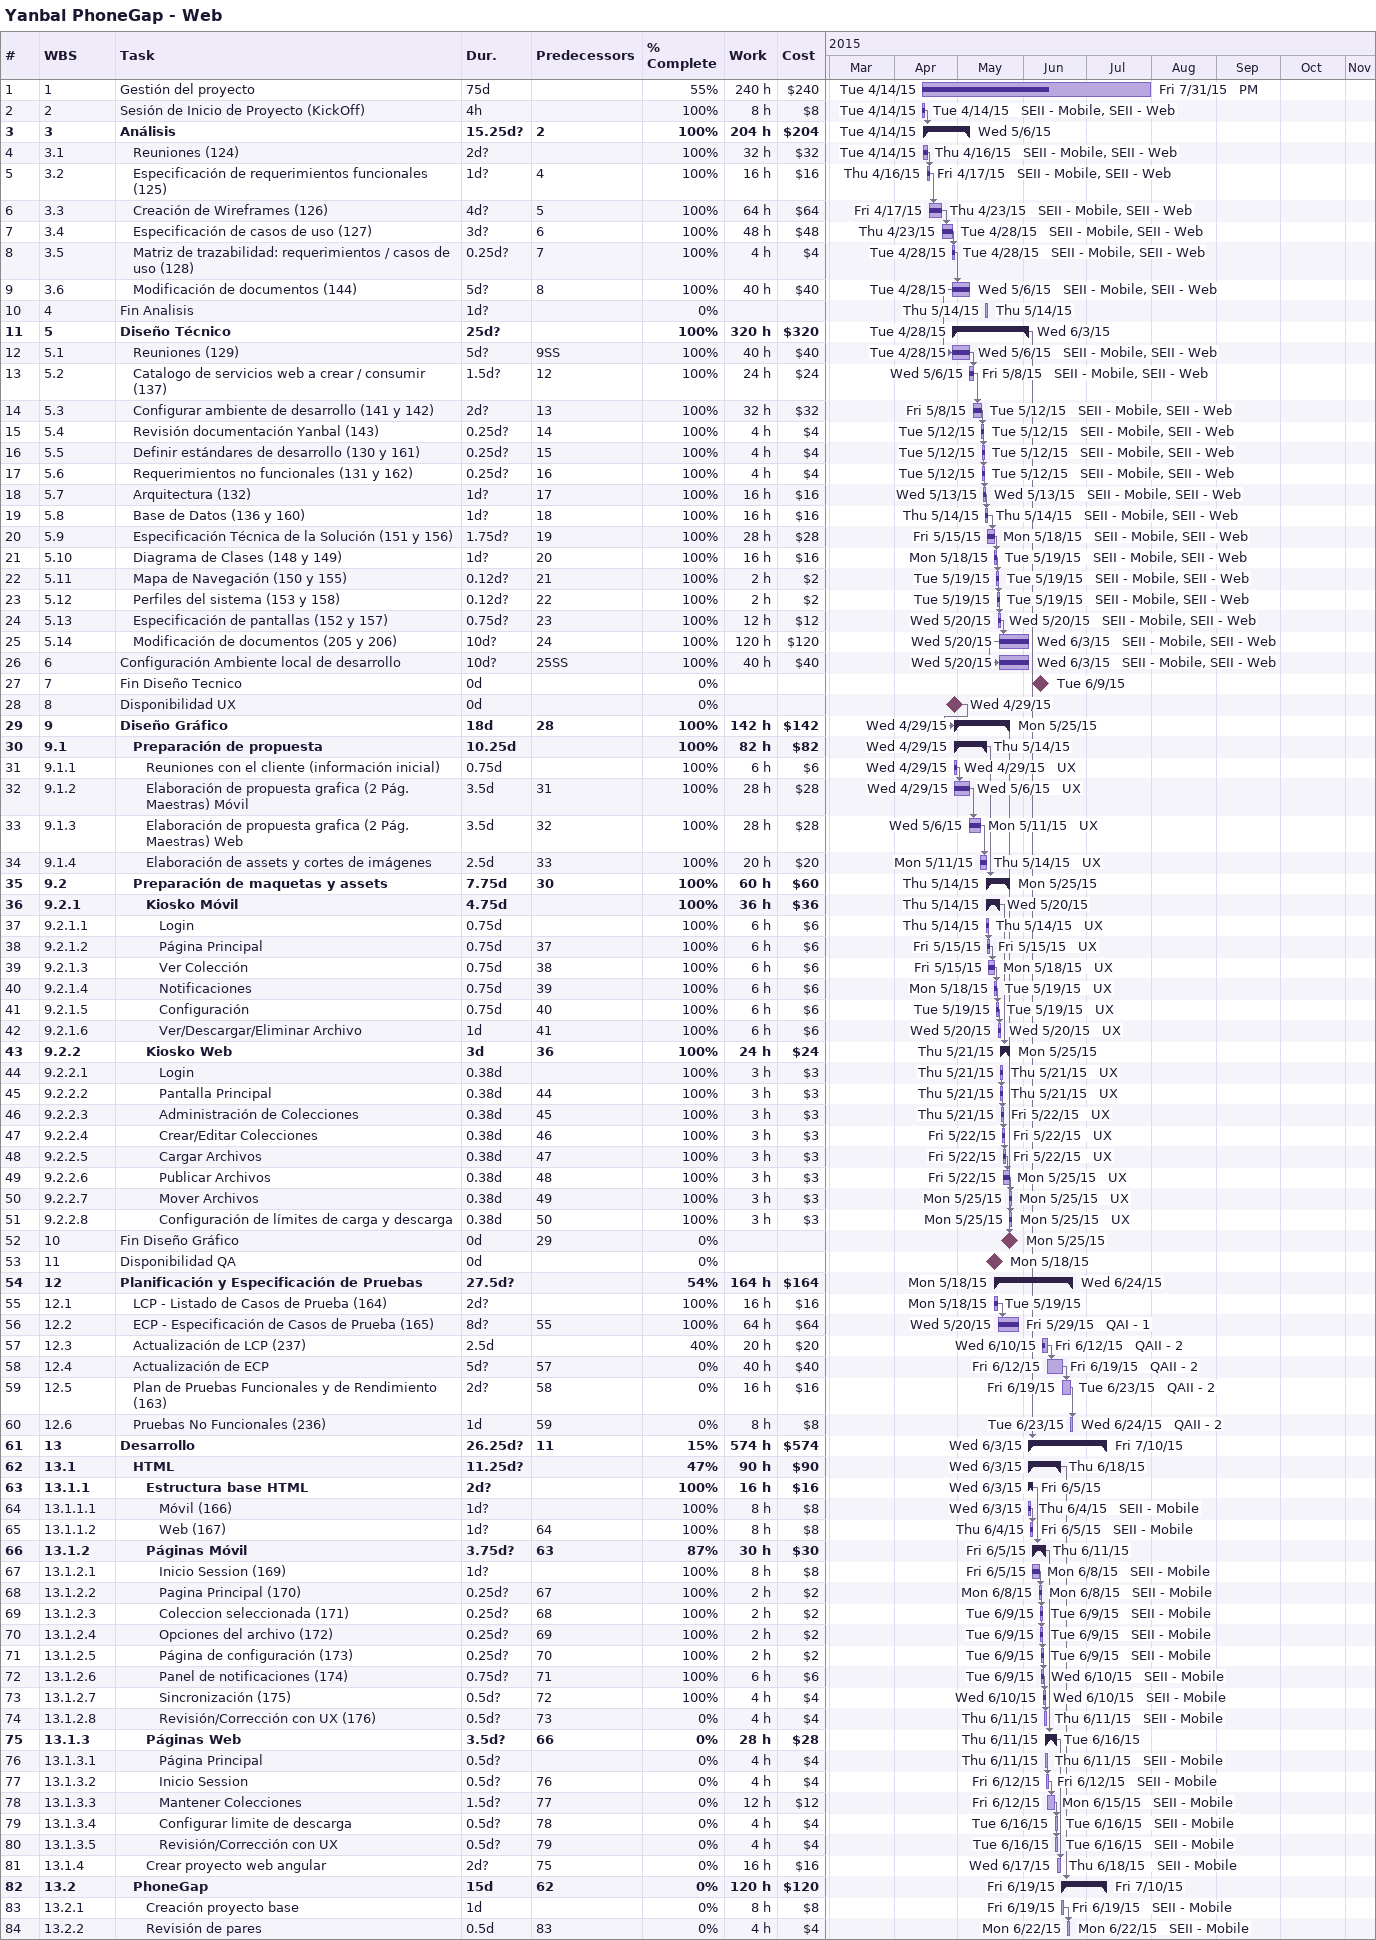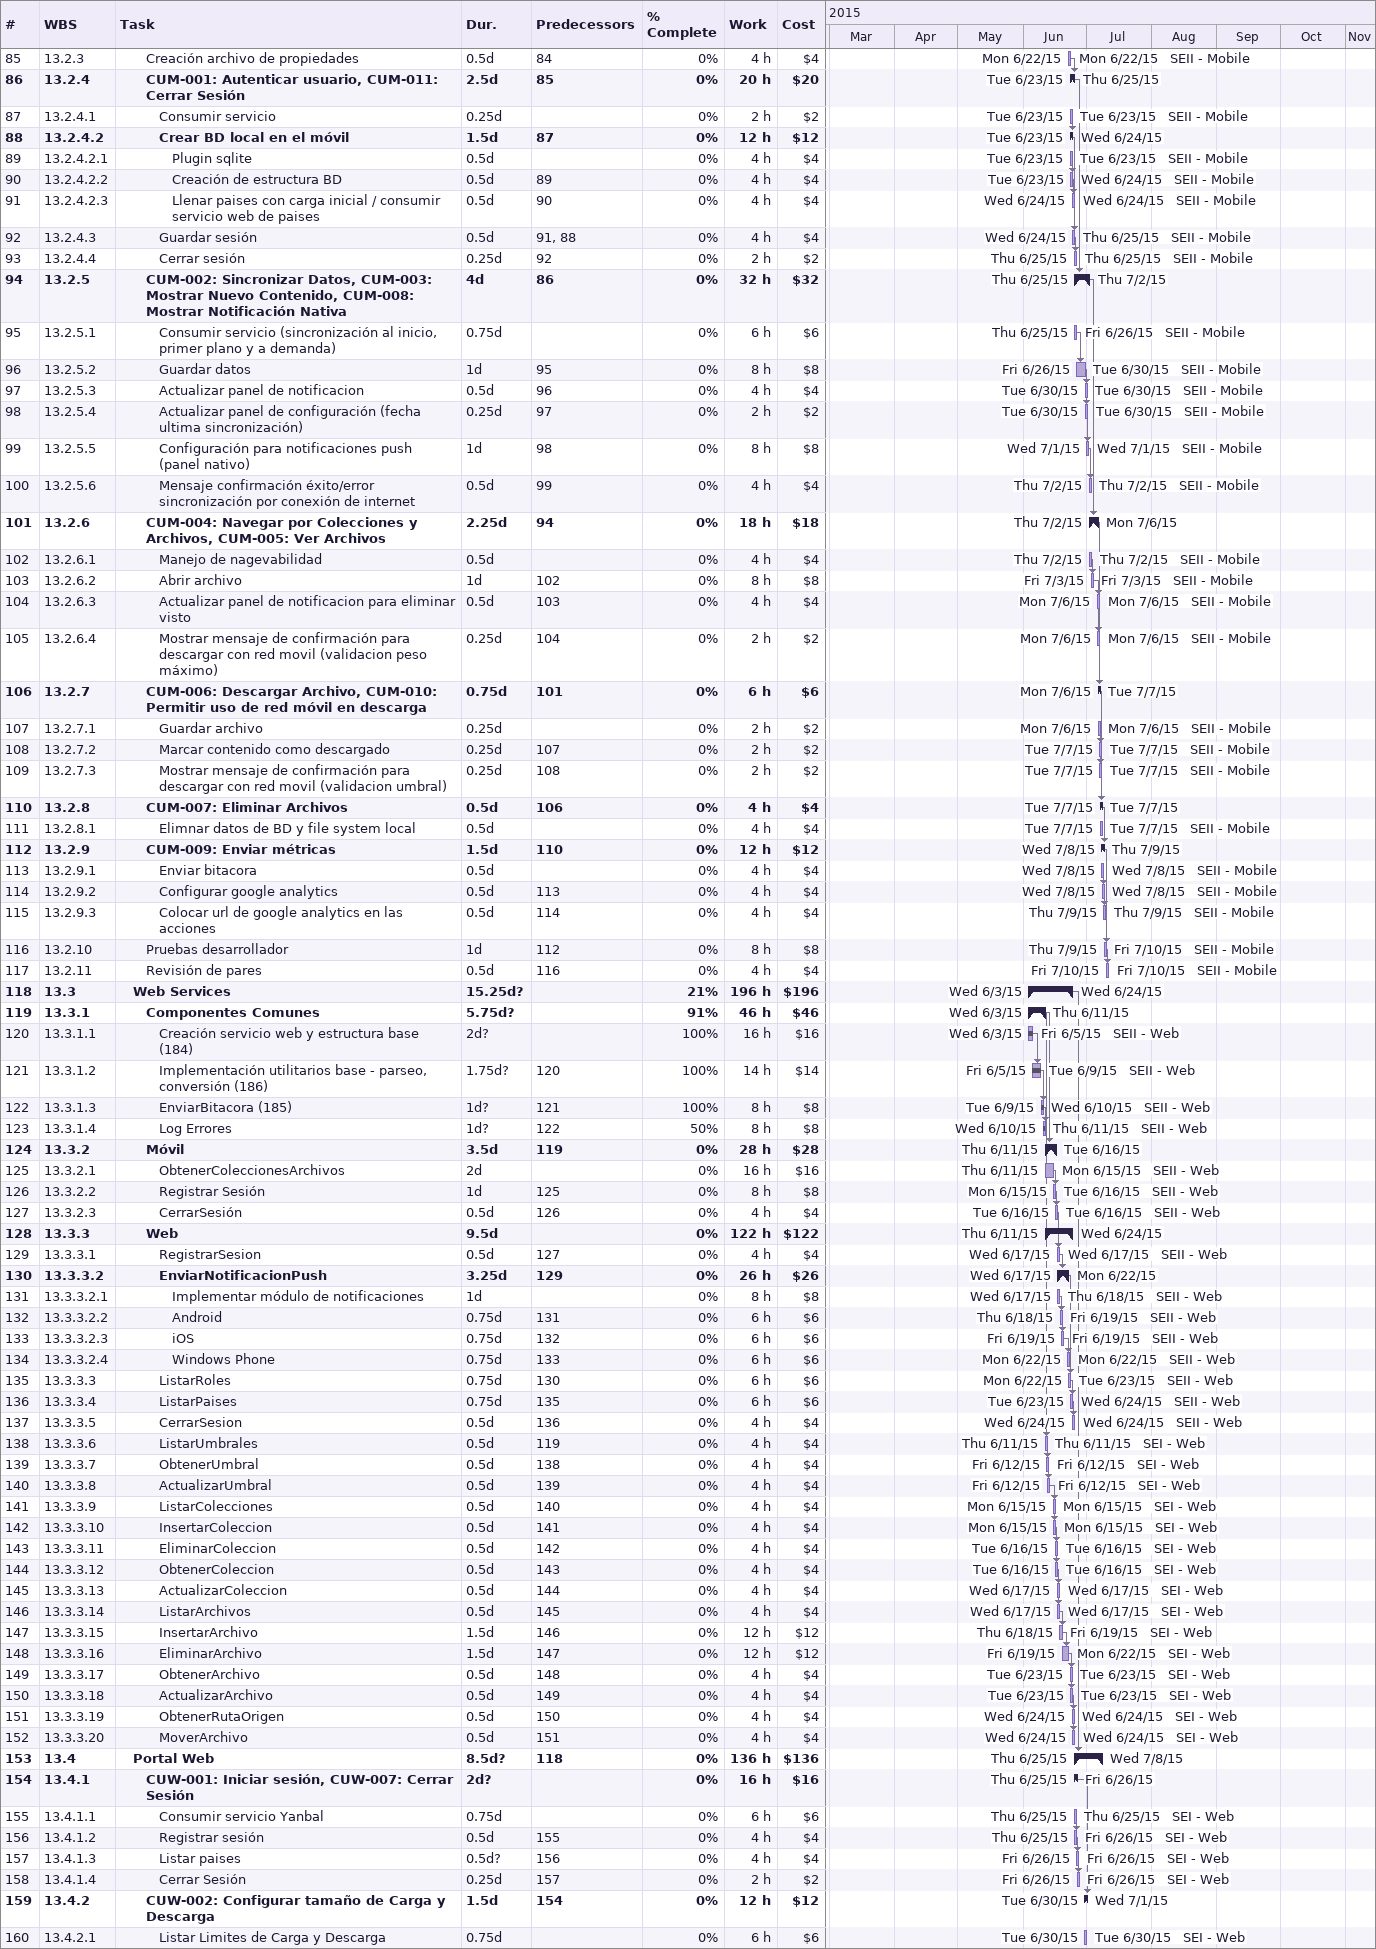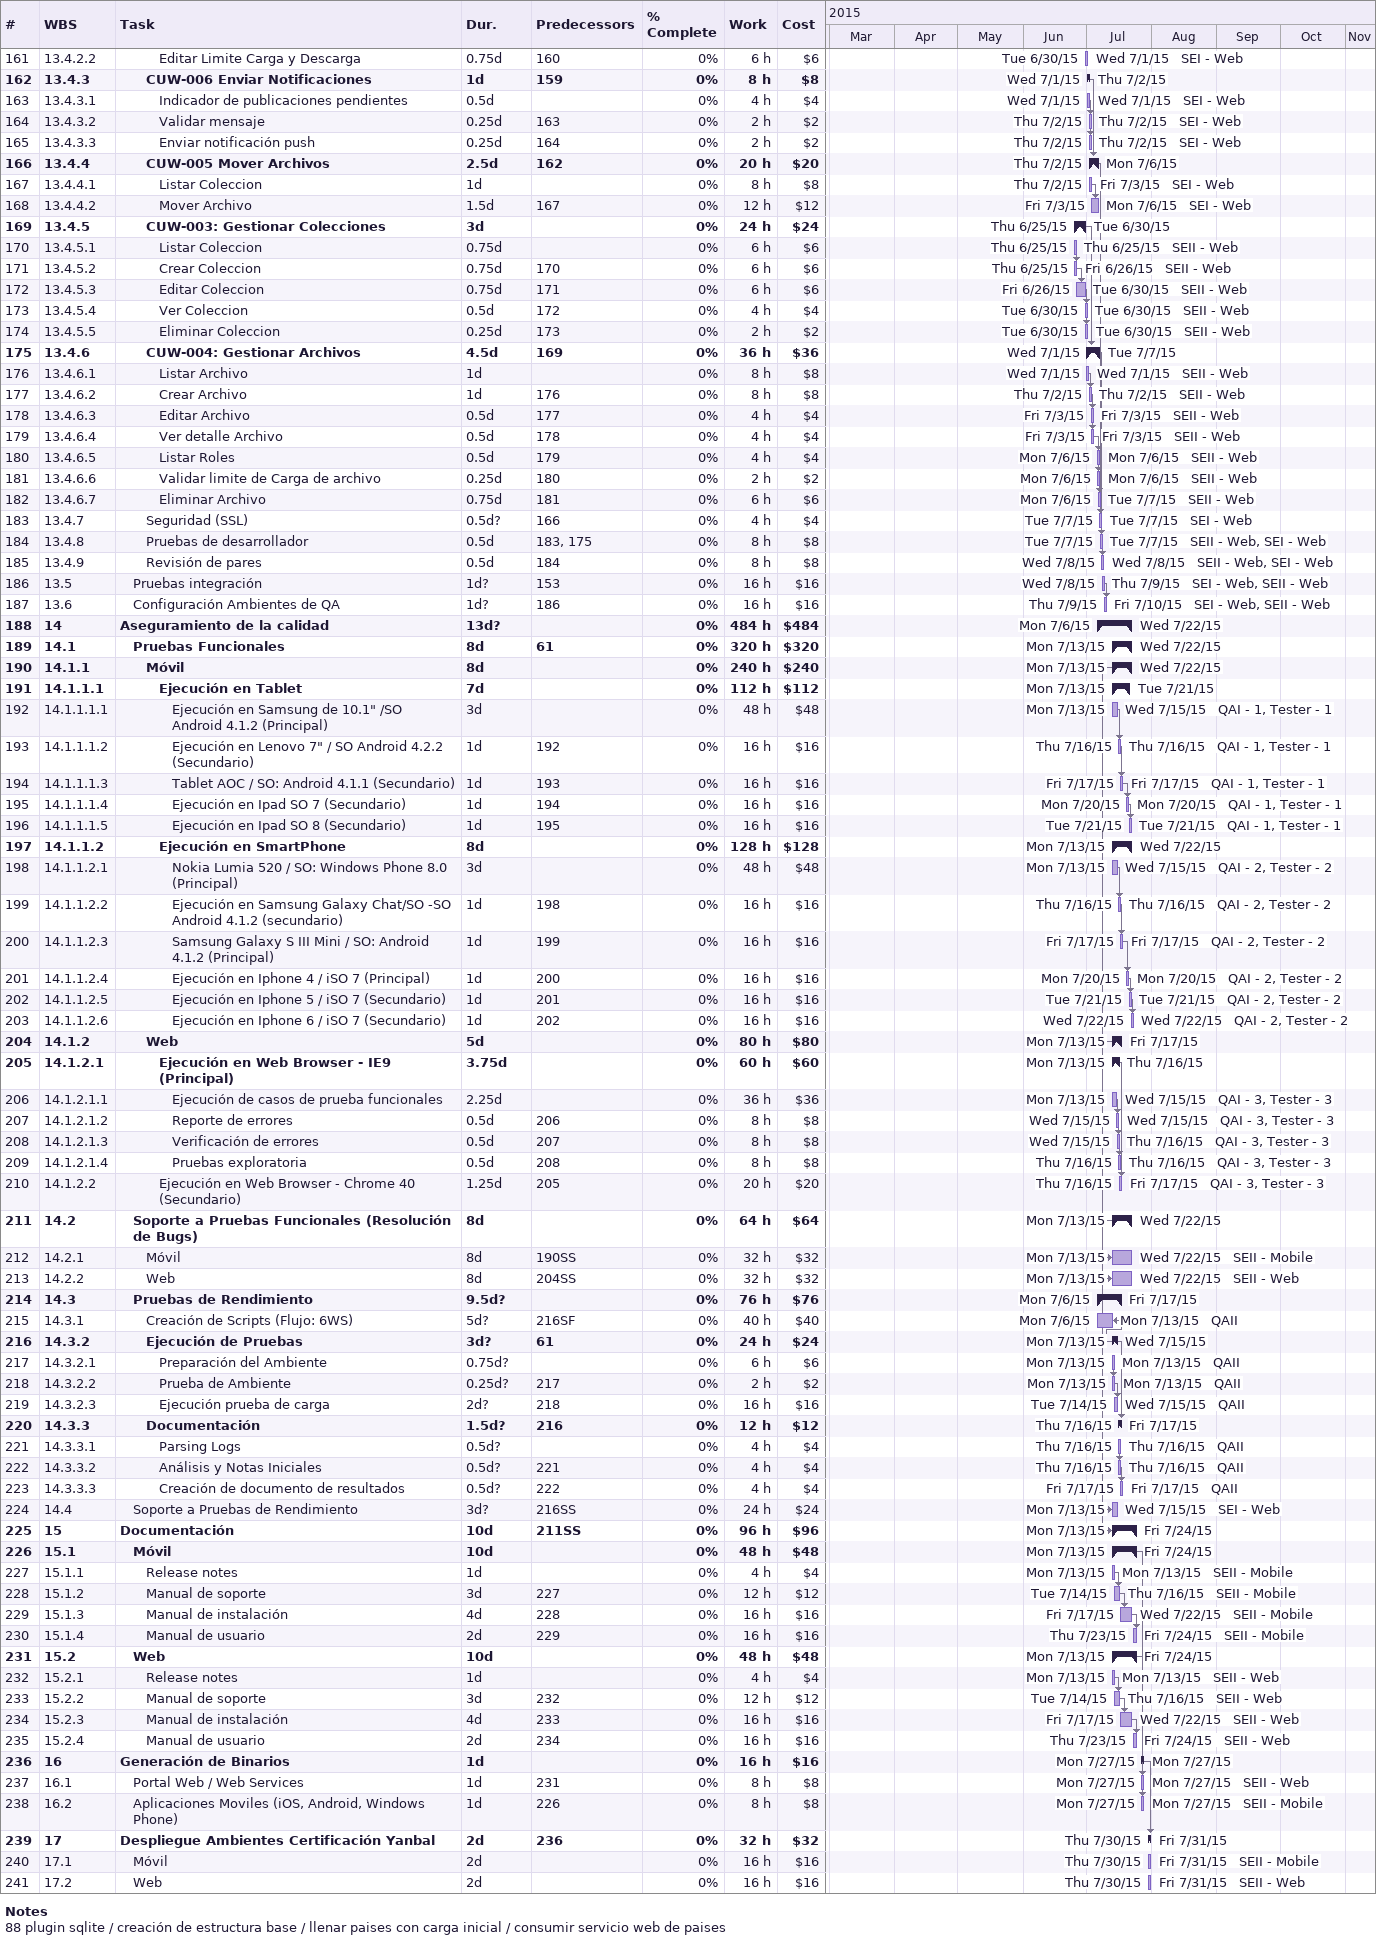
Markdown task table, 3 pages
Yanbal PhoneGap - Web

| ID | WBS | Task | Duration | Start | Finish | Predecessors | Resources | % complete | Work (h) | Cost ($) |
|---|---|---|---|---|---|---|---|---|---|---|
| 1 | 1 | Gestión del proyecto | 75d | 2015-04-14 | 2015-07-31 |  | PM | 55 | 240 | 240 |
| 2 | 2 | Sesión de Inicio de Proyecto (KickOff) | 4h | 2015-04-14 | 2015-04-14 |  | SEII - Mobile, SEII - Web | 100 | 8 | 8 |
| 3 | 3 | **Análisis** | 15.25d? | 2015-04-14 | 2015-05-06 | 2 |  | 100 | 204 | 204 |
| 4 | 3.1 | Reuniones (124) | 2d? | 2015-04-14 | 2015-04-16 |  | SEII - Mobile, SEII - Web | 100 | 32 | 32 |
| 5 | 3.2 | Especificación de requerimientos funcionales (125) | 1d? | 2015-04-16 | 2015-04-17 | 4 | SEII - Mobile, SEII - Web | 100 | 16 | 16 |
| 6 | 3.3 | Creación de Wireframes (126) | 4d? | 2015-04-17 | 2015-04-23 | 5 | SEII - Mobile, SEII - Web | 100 | 64 | 64 |
| 7 | 3.4 | Especificación de casos de uso (127) | 3d? | 2015-04-23 | 2015-04-28 | 6 | SEII - Mobile, SEII - Web | 100 | 48 | 48 |
| 8 | 3.5 | Matriz de trazabilidad: requerimientos / casos de uso (128) | 0.25d? | 2015-04-28 | 2015-04-28 | 7 | SEII - Mobile, SEII - Web | 100 | 4 | 4 |
| 9 | 3.6 | Modificación de documentos (144) | 5d? | 2015-04-28 | 2015-05-06 | 8 | SEII - Mobile, SEII - Web | 100 | 40 | 40 |
| 10 | 4 | Fin Analisis | 1d? | 2015-05-14 | 2015-05-14 |  |  | 0 |  |  |
| 11 | 5 | **Diseño Técnico** | 25d? | 2015-04-28 | 2015-06-03 |  |  | 100 | 320 | 320 |
| 12 | 5.1 | Reuniones (129) | 5d? | 2015-04-28 | 2015-05-06 | 9SS | SEII - Mobile, SEII - Web | 100 | 40 | 40 |
| 13 | 5.2 | Catalogo de servicios web a crear / consumir (137) | 1.5d? | 2015-05-06 | 2015-05-08 | 12 | SEII - Mobile, SEII - Web | 100 | 24 | 24 |
| 14 | 5.3 | Configurar ambiente de desarrollo (141 y 142) | 2d? | 2015-05-08 | 2015-05-12 | 13 | SEII - Mobile, SEII - Web | 100 | 32 | 32 |
| 15 | 5.4 | Revisión documentación Yanbal (143) | 0.25d? | 2015-05-12 | 2015-05-12 | 14 | SEII - Mobile, SEII - Web | 100 | 4 | 4 |
| 16 | 5.5 | Definir estándares de desarrollo (130 y 161) | 0.25d? | 2015-05-12 | 2015-05-12 | 15 | SEII - Mobile, SEII - Web | 100 | 4 | 4 |
| 17 | 5.6 | Requerimientos no funcionales (131 y 162) | 0.25d? | 2015-05-12 | 2015-05-12 | 16 | SEII - Mobile, SEII - Web | 100 | 4 | 4 |
| 18 | 5.7 | Arquitectura (132) | 1d? | 2015-05-13 | 2015-05-13 | 17 | SEII - Mobile, SEII - Web | 100 | 16 | 16 |
| 19 | 5.8 | Base de Datos (136 y 160) | 1d? | 2015-05-14 | 2015-05-14 | 18 | SEII - Mobile, SEII - Web | 100 | 16 | 16 |
| 20 | 5.9 | Especificación Técnica de la Solución (151 y 156) | 1.75d? | 2015-05-15 | 2015-05-18 | 19 | SEII - Mobile, SEII - Web | 100 | 28 | 28 |
| 21 | 5.10 | Diagrama de Clases (148 y 149) | 1d? | 2015-05-18 | 2015-05-19 | 20 | SEII - Mobile, SEII - Web | 100 | 16 | 16 |
| 22 | 5.11 | Mapa de Navegación (150 y 155) | 0.12d? | 2015-05-19 | 2015-05-19 | 21 | SEII - Mobile, SEII - Web | 100 | 2 | 2 |
| 23 | 5.12 | Perfiles del sistema (153 y 158) | 0.12d? | 2015-05-19 | 2015-05-19 | 22 | SEII - Mobile, SEII - Web | 100 | 2 | 2 |
| 24 | 5.13 | Especificación de pantallas (152 y 157) | 0.75d? | 2015-05-20 | 2015-05-20 | 23 | SEII - Mobile, SEII - Web | 100 | 12 | 12 |
| 25 | 5.14 | Modificación de documentos (205 y 206) | 10d? | 2015-05-20 | 2015-06-03 | 24 | SEII - Mobile, SEII - Web | 100 | 120 | 120 |
| 26 | 6 | Configuración Ambiente local de desarrollo | 10d? | 2015-05-20 | 2015-06-03 | 25SS | SEII - Mobile, SEII - Web | 100 | 40 | 40 |
| 27 | 7 | Fin Diseño Tecnico | 0d | 2015-06-09 | 2015-06-09 |  |  | 0 |  |  |
| 28 | 8 | Disponibilidad UX | 0d | 2015-04-29 | 2015-04-29 |  |  | 0 |  |  |
| 29 | 9 | **Diseño Gráfico** | 18d | 2015-04-29 | 2015-05-25 | 28 |  | 100 | 142 | 142 |
| 30 | 9.1 | **Preparación de propuesta** | 10.25d | 2015-04-29 | 2015-05-14 |  |  | 100 | 82 | 82 |
| 31 | 9.1.1 | Reuniones con el cliente (información inicial) | 0.75d | 2015-04-29 | 2015-04-29 |  | UX | 100 | 6 | 6 |
| 32 | 9.1.2 | Elaboración de propuesta grafica (2 Pág. Maestras) Móvil | 3.5d | 2015-04-29 | 2015-05-06 | 31 | UX | 100 | 28 | 28 |
| 33 | 9.1.3 | Elaboración de propuesta grafica (2 Pág. Maestras) Web | 3.5d | 2015-05-06 | 2015-05-11 | 32 | UX | 100 | 28 | 28 |
| 34 | 9.1.4 | Elaboración de assets y cortes de imágenes | 2.5d | 2015-05-11 | 2015-05-14 | 33 | UX | 100 | 20 | 20 |
| 35 | 9.2 | **Preparación de maquetas y assets** | 7.75d | 2015-05-14 | 2015-05-25 | 30 |  | 100 | 60 | 60 |
| 36 | 9.2.1 | **Kiosko Móvil** | 4.75d | 2015-05-14 | 2015-05-20 |  |  | 100 | 36 | 36 |
| 37 | 9.2.1.1 | Login | 0.75d | 2015-05-14 | 2015-05-14 |  | UX | 100 | 6 | 6 |
| 38 | 9.2.1.2 | Página Principal | 0.75d | 2015-05-15 | 2015-05-15 | 37 | UX | 100 | 6 | 6 |
| 39 | 9.2.1.3 | Ver Colección | 0.75d | 2015-05-15 | 2015-05-18 | 38 | UX | 100 | 6 | 6 |
| 40 | 9.2.1.4 | Notificaciones | 0.75d | 2015-05-18 | 2015-05-19 | 39 | UX | 100 | 6 | 6 |
| 41 | 9.2.1.5 | Configuración | 0.75d | 2015-05-19 | 2015-05-19 | 40 | UX | 100 | 6 | 6 |
| 42 | 9.2.1.6 | Ver/Descargar/Eliminar Archivo | 1d | 2015-05-20 | 2015-05-20 | 41 | UX | 100 | 6 | 6 |
| 43 | 9.2.2 | **Kiosko Web** | 3d | 2015-05-21 | 2015-05-25 | 36 |  | 100 | 24 | 24 |
| 44 | 9.2.2.1 | Login | 0.38d | 2015-05-21 | 2015-05-21 |  | UX | 100 | 3 | 3 |
| 45 | 9.2.2.2 | Pantalla Principal | 0.38d | 2015-05-21 | 2015-05-21 | 44 | UX | 100 | 3 | 3 |
| 46 | 9.2.2.3 | Administración de Colecciones | 0.38d | 2015-05-21 | 2015-05-22 | 45 | UX | 100 | 3 | 3 |
| 47 | 9.2.2.4 | Crear/Editar Colecciones | 0.38d | 2015-05-22 | 2015-05-22 | 46 | UX | 100 | 3 | 3 |
| 48 | 9.2.2.5 | Cargar Archivos | 0.38d | 2015-05-22 | 2015-05-22 | 47 | UX | 100 | 3 | 3 |
| 49 | 9.2.2.6 | Publicar Archivos | 0.38d | 2015-05-22 | 2015-05-25 | 48 | UX | 100 | 3 | 3 |
| 50 | 9.2.2.7 | Mover Archivos | 0.38d | 2015-05-25 | 2015-05-25 | 49 | UX | 100 | 3 | 3 |
| 51 | 9.2.2.8 | Configuración de límites de carga y descarga | 0.38d | 2015-05-25 | 2015-05-25 | 50 | UX | 100 | 3 | 3 |
| 52 | 10 | Fin Diseño Gráfico | 0d | 2015-05-25 | 2015-05-25 | 29 |  | 0 |  |  |
| 53 | 11 | Disponibilidad QA | 0d | 2015-05-18 | 2015-05-18 |  |  | 0 |  |  |
| 54 | 12 | **Planificación y Especificación de Pruebas** | 27.5d? | 2015-05-18 | 2015-06-24 |  |  | 54 | 164 | 164 |
| 55 | 12.1 | LCP - Listado de Casos de Prueba (164) | 2d? | 2015-05-18 | 2015-05-19 |  |  | 100 | 16 | 16 |
| 56 | 12.2 | ECP - Especificación de Casos de Prueba (165) | 8d? | 2015-05-20 | 2015-05-29 | 55 | QAI - 1 | 100 | 64 | 64 |
| 57 | 12.3 | Actualización de LCP (237) | 2.5d | 2015-06-10 | 2015-06-12 |  | QAII - 2 | 40 | 20 | 20 |
| 58 | 12.4 | Actualización de ECP | 5d? | 2015-06-12 | 2015-06-19 | 57 | QAII - 2 | 0 | 40 | 40 |
| 59 | 12.5 | Plan de Pruebas Funcionales y de Rendimiento (163) | 2d? | 2015-06-19 | 2015-06-23 | 58 | QAII - 2 | 0 | 16 | 16 |
| 60 | 12.6 | Pruebas No Funcionales (236) | 1d | 2015-06-23 | 2015-06-24 | 59 | QAII - 2 | 0 | 8 | 8 |
| 61 | 13 | **Desarrollo** | 26.25d? | 2015-06-03 | 2015-07-10 | 11 |  | 15 | 574 | 574 |
| 62 | 13.1 | **HTML** | 11.25d? | 2015-06-03 | 2015-06-18 |  |  | 47 | 90 | 90 |
| 63 | 13.1.1 | **Estructura base HTML** | 2d? | 2015-06-03 | 2015-06-05 |  |  | 100 | 16 | 16 |
| 64 | 13.1.1.1 | Móvil (166) | 1d? | 2015-06-03 | 2015-06-04 |  | SEII - Mobile | 100 | 8 | 8 |
| 65 | 13.1.1.2 | Web (167) | 1d? | 2015-06-04 | 2015-06-05 | 64 | SEII - Mobile | 100 | 8 | 8 |
| 66 | 13.1.2 | **Páginas Móvil** | 3.75d? | 2015-06-05 | 2015-06-11 | 63 |  | 87 | 30 | 30 |
| 67 | 13.1.2.1 | Inicio Session (169) | 1d? | 2015-06-05 | 2015-06-08 |  | SEII - Mobile | 100 | 8 | 8 |
| 68 | 13.1.2.2 | Pagina Principal (170) | 0.25d? | 2015-06-08 | 2015-06-08 | 67 | SEII - Mobile | 100 | 2 | 2 |
| 69 | 13.1.2.3 | Coleccion seleccionada (171) | 0.25d? | 2015-06-09 | 2015-06-09 | 68 | SEII - Mobile | 100 | 2 | 2 |
| 70 | 13.1.2.4 | Opciones del archivo (172) | 0.25d? | 2015-06-09 | 2015-06-09 | 69 | SEII - Mobile | 100 | 2 | 2 |
| 71 | 13.1.2.5 | Página de configuración (173) | 0.25d? | 2015-06-09 | 2015-06-09 | 70 | SEII - Mobile | 100 | 2 | 2 |
| 72 | 13.1.2.6 | Panel de notificaciones (174) | 0.75d? | 2015-06-09 | 2015-06-10 | 71 | SEII - Mobile | 100 | 6 | 6 |
| 73 | 13.1.2.7 | Sincronización (175) | 0.5d? | 2015-06-10 | 2015-06-10 | 72 | SEII - Mobile | 100 | 4 | 4 |
| 74 | 13.1.2.8 | Revisión/Corrección con UX (176) | 0.5d? | 2015-06-11 | 2015-06-11 | 73 | SEII - Mobile | 0 | 4 | 4 |
| 75 | 13.1.3 | **Páginas Web** | 3.5d? | 2015-06-11 | 2015-06-16 | 66 |  | 0 | 28 | 28 |
| 76 | 13.1.3.1 | Página Principal | 0.5d? | 2015-06-11 | 2015-06-11 |  | SEII - Mobile | 0 | 4 | 4 |
| 77 | 13.1.3.2 | Inicio Session | 0.5d? | 2015-06-12 | 2015-06-12 | 76 | SEII - Mobile | 0 | 4 | 4 |
| 78 | 13.1.3.3 | Mantener Colecciones | 1.5d? | 2015-06-12 | 2015-06-15 | 77 | SEII - Mobile | 0 | 12 | 12 |
| 79 | 13.1.3.4 | Configurar limite de descarga | 0.5d? | 2015-06-16 | 2015-06-16 | 78 | SEII - Mobile | 0 | 4 | 4 |
| 80 | 13.1.3.5 | Revisión/Corrección con UX | 0.5d? | 2015-06-16 | 2015-06-16 | 79 | SEII - Mobile | 0 | 4 | 4 |
| 81 | 13.1.4 | Crear proyecto web angular | 2d? | 2015-06-17 | 2015-06-18 | 75 | SEII - Mobile | 0 | 16 | 16 |
| 82 | 13.2 | **PhoneGap** | 15d | 2015-06-19 | 2015-07-10 | 62 |  | 0 | 120 | 120 |
| 83 | 13.2.1 | Creación proyecto base | 1d | 2015-06-19 | 2015-06-19 |  | SEII - Mobile | 0 | 8 | 8 |
| 84 | 13.2.2 | Revisión de pares | 0.5d | 2015-06-22 | 2015-06-22 | 83 | SEII - Mobile | 0 | 4 | 4 |
| 85 | 13.2.3 | Creación archivo de propiedades | 0.5d | 2015-06-22 | 2015-06-22 | 84 | SEII - Mobile | 0 | 4 | 4 |
| 86 | 13.2.4 | **CUM-001: Autenticar usuario, CUM-011: Cerrar Sesión** | 2.5d | 2015-06-23 | 2015-06-25 | 85 |  | 0 | 20 | 20 |
| 87 | 13.2.4.1 | Consumir servicio | 0.25d | 2015-06-23 | 2015-06-23 |  | SEII - Mobile | 0 | 2 | 2 |
| 88 | 13.2.4.2 | **Crear BD local en el móvil** | 1.5d | 2015-06-23 | 2015-06-24 | 87 |  | 0 | 12 | 12 |
| 89 | 13.2.4.2.1 | Plugin sqlite | 0.5d | 2015-06-23 | 2015-06-23 |  | SEII - Mobile | 0 | 4 | 4 |
| 90 | 13.2.4.2.2 | Creación de estructura BD | 0.5d | 2015-06-23 | 2015-06-24 | 89 | SEII - Mobile | 0 | 4 | 4 |
| 91 | 13.2.4.2.3 | Llenar paises con carga inicial / consumir servicio web de paises | 0.5d | 2015-06-24 | 2015-06-24 | 90 | SEII - Mobile | 0 | 4 | 4 |
| 92 | 13.2.4.3 | Guardar sesión | 0.5d | 2015-06-24 | 2015-06-25 | 91, 88 | SEII - Mobile | 0 | 4 | 4 |
| 93 | 13.2.4.4 | Cerrar sesión | 0.25d | 2015-06-25 | 2015-06-25 | 92 | SEII - Mobile | 0 | 2 | 2 |
| 94 | 13.2.5 | **CUM-002: Sincronizar Datos, CUM-003: Mostrar Nuevo Contenido, CUM-008: Mostrar Notificación Nativa** | 4d | 2015-06-25 | 2015-07-02 | 86 |  | 0 | 32 | 32 |
| 95 | 13.2.5.1 | Consumir servicio (sincronización al inicio, primer plano y a demanda) | 0.75d | 2015-06-25 | 2015-06-26 |  | SEII - Mobile | 0 | 6 | 6 |
| 96 | 13.2.5.2 | Guardar datos | 1d | 2015-06-26 | 2015-06-30 | 95 | SEII - Mobile | 0 | 8 | 8 |
| 97 | 13.2.5.3 | Actualizar panel de notificacion | 0.5d | 2015-06-30 | 2015-06-30 | 96 | SEII - Mobile | 0 | 4 | 4 |
| 98 | 13.2.5.4 | Actualizar panel de configuración (fecha ultima sincronización) | 0.25d | 2015-06-30 | 2015-06-30 | 97 | SEII - Mobile | 0 | 2 | 2 |
| 99 | 13.2.5.5 | Configuración para notificaciones push (panel nativo) | 1d | 2015-07-01 | 2015-07-01 | 98 | SEII - Mobile | 0 | 8 | 8 |
| 100 | 13.2.5.6 | Mensaje confirmación éxito/error sincronización por conexión de internet | 0.5d | 2015-07-02 | 2015-07-02 | 99 | SEII - Mobile | 0 | 4 | 4 |
| 101 | 13.2.6 | **CUM-004: Navegar por Colecciones y Archivos, CUM-005: Ver Archivos** | 2.25d | 2015-07-02 | 2015-07-06 | 94 |  | 0 | 18 | 18 |
| 102 | 13.2.6.1 | Manejo de nagevabilidad | 0.5d | 2015-07-02 | 2015-07-02 |  | SEII - Mobile | 0 | 4 | 4 |
| 103 | 13.2.6.2 | Abrir archivo | 1d | 2015-07-03 | 2015-07-03 | 102 | SEII - Mobile | 0 | 8 | 8 |
| 104 | 13.2.6.3 | Actualizar panel de notificacion para eliminar visto | 0.5d | 2015-07-06 | 2015-07-06 | 103 | SEII - Mobile | 0 | 4 | 4 |
| 105 | 13.2.6.4 | Mostrar mensaje de confirmación para descargar con red movil (validacion peso máximo) | 0.25d | 2015-07-06 | 2015-07-06 | 104 | SEII - Mobile | 0 | 2 | 2 |
| 106 | 13.2.7 | **CUM-006: Descargar Archivo, CUM-010: Permitir uso de red móvil en descarga** | 0.75d | 2015-07-06 | 2015-07-07 | 101 |  | 0 | 6 | 6 |
| 107 | 13.2.7.1 | Guardar archivo | 0.25d | 2015-07-06 | 2015-07-06 |  | SEII - Mobile | 0 | 2 | 2 |
| 108 | 13.2.7.2 | Marcar contenido como descargado | 0.25d | 2015-07-07 | 2015-07-07 | 107 | SEII - Mobile | 0 | 2 | 2 |
| 109 | 13.2.7.3 | Mostrar mensaje de confirmación para descargar con red movil (validacion umbral) | 0.25d | 2015-07-07 | 2015-07-07 | 108 | SEII - Mobile | 0 | 2 | 2 |
| 110 | 13.2.8 | **CUM-007: Eliminar Archivos** | 0.5d | 2015-07-07 | 2015-07-07 | 106 |  | 0 | 4 | 4 |
| 111 | 13.2.8.1 | Elimnar datos de BD y file system local | 0.5d | 2015-07-07 | 2015-07-07 |  | SEII - Mobile | 0 | 4 | 4 |
| 112 | 13.2.9 | **CUM-009: Enviar métricas** | 1.5d | 2015-07-08 | 2015-07-09 | 110 |  | 0 | 12 | 12 |
| 113 | 13.2.9.1 | Enviar bitacora | 0.5d | 2015-07-08 | 2015-07-08 |  | SEII - Mobile | 0 | 4 | 4 |
| 114 | 13.2.9.2 | Configurar google analytics | 0.5d | 2015-07-08 | 2015-07-08 | 113 | SEII - Mobile | 0 | 4 | 4 |
| 115 | 13.2.9.3 | Colocar url de google analytics en las acciones | 0.5d | 2015-07-09 | 2015-07-09 | 114 | SEII - Mobile | 0 | 4 | 4 |
| 116 | 13.2.10 | Pruebas desarrollador | 1d | 2015-07-09 | 2015-07-10 | 112 | SEII - Mobile | 0 | 8 | 8 |
| 117 | 13.2.11 | Revisión de pares | 0.5d | 2015-07-10 | 2015-07-10 | 116 | SEII - Mobile | 0 | 4 | 4 |
| 118 | 13.3 | **Web Services** | 15.25d? | 2015-06-03 | 2015-06-24 |  |  | 21 | 196 | 196 |
| 119 | 13.3.1 | **Componentes Comunes** | 5.75d? | 2015-06-03 | 2015-06-11 |  |  | 91 | 46 | 46 |
| 120 | 13.3.1.1 | Creación servicio web y estructura base (184) | 2d? | 2015-06-03 | 2015-06-05 |  | SEII - Web | 100 | 16 | 16 |
| 121 | 13.3.1.2 | Implementación utilitarios base - parseo, conversión (186) | 1.75d? | 2015-06-05 | 2015-06-09 | 120 | SEII - Web | 100 | 14 | 14 |
| 122 | 13.3.1.3 | EnviarBitacora (185) | 1d? | 2015-06-09 | 2015-06-10 | 121 | SEII - Web | 100 | 8 | 8 |
| 123 | 13.3.1.4 | Log Errores | 1d? | 2015-06-10 | 2015-06-11 | 122 | SEII - Web | 50 | 8 | 8 |
| 124 | 13.3.2 | **Móvil** | 3.5d | 2015-06-11 | 2015-06-16 | 119 |  | 0 | 28 | 28 |
| 125 | 13.3.2.1 | ObtenerColeccionesArchivos | 2d | 2015-06-11 | 2015-06-15 |  | SEII - Web | 0 | 16 | 16 |
| 126 | 13.3.2.2 | Registrar Sesión | 1d | 2015-06-15 | 2015-06-16 | 125 | SEII - Web | 0 | 8 | 8 |
| 127 | 13.3.2.3 | CerrarSesión | 0.5d | 2015-06-16 | 2015-06-16 | 126 | SEII - Web | 0 | 4 | 4 |
| 128 | 13.3.3 | **Web** | 9.5d | 2015-06-11 | 2015-06-24 |  |  | 0 | 122 | 122 |
| 129 | 13.3.3.1 | RegistrarSesion | 0.5d | 2015-06-17 | 2015-06-17 | 127 | SEII - Web | 0 | 4 | 4 |
| 130 | 13.3.3.2 | **EnviarNotificacionPush** | 3.25d | 2015-06-17 | 2015-06-22 | 129 |  | 0 | 26 | 26 |
| 131 | 13.3.3.2.1 | Implementar módulo de notificaciones | 1d | 2015-06-17 | 2015-06-18 |  | SEII - Web | 0 | 8 | 8 |
| 132 | 13.3.3.2.2 | Android | 0.75d | 2015-06-18 | 2015-06-19 | 131 | SEII - Web | 0 | 6 | 6 |
| 133 | 13.3.3.2.3 | iOS | 0.75d | 2015-06-19 | 2015-06-19 | 132 | SEII - Web | 0 | 6 | 6 |
| 134 | 13.3.3.2.4 | Windows Phone | 0.75d | 2015-06-22 | 2015-06-22 | 133 | SEII - Web | 0 | 6 | 6 |
| 135 | 13.3.3.3 | ListarRoles | 0.75d | 2015-06-22 | 2015-06-23 | 130 | SEII - Web | 0 | 6 | 6 |
| 136 | 13.3.3.4 | ListarPaises | 0.75d | 2015-06-23 | 2015-06-24 | 135 | SEII - Web | 0 | 6 | 6 |
| 137 | 13.3.3.5 | CerrarSesion | 0.5d | 2015-06-24 | 2015-06-24 | 136 | SEII - Web | 0 | 4 | 4 |
| 138 | 13.3.3.6 | ListarUmbrales | 0.5d | 2015-06-11 | 2015-06-11 | 119 | SEI - Web | 0 | 4 | 4 |
| 139 | 13.3.3.7 | ObtenerUmbral | 0.5d | 2015-06-12 | 2015-06-12 | 138 | SEI - Web | 0 | 4 | 4 |
| 140 | 13.3.3.8 | ActualizarUmbral | 0.5d | 2015-06-12 | 2015-06-12 | 139 | SEI - Web | 0 | 4 | 4 |
| 141 | 13.3.3.9 | ListarColecciones | 0.5d | 2015-06-15 | 2015-06-15 | 140 | SEI - Web | 0 | 4 | 4 |
| 142 | 13.3.3.10 | InsertarColeccion | 0.5d | 2015-06-15 | 2015-06-15 | 141 | SEI - Web | 0 | 4 | 4 |
| 143 | 13.3.3.11 | EliminarColeccion | 0.5d | 2015-06-16 | 2015-06-16 | 142 | SEI - Web | 0 | 4 | 4 |
| 144 | 13.3.3.12 | ObtenerColeccion | 0.5d | 2015-06-16 | 2015-06-16 | 143 | SEI - Web | 0 | 4 | 4 |
| 145 | 13.3.3.13 | ActualizarColeccion | 0.5d | 2015-06-17 | 2015-06-17 | 144 | SEI - Web | 0 | 4 | 4 |
| 146 | 13.3.3.14 | ListarArchivos | 0.5d | 2015-06-17 | 2015-06-17 | 145 | SEI - Web | 0 | 4 | 4 |
| 147 | 13.3.3.15 | InsertarArchivo | 1.5d | 2015-06-18 | 2015-06-19 | 146 | SEI - Web | 0 | 12 | 12 |
| 148 | 13.3.3.16 | EliminarArchivo | 1.5d | 2015-06-19 | 2015-06-22 | 147 | SEI - Web | 0 | 12 | 12 |
| 149 | 13.3.3.17 | ObtenerArchivo | 0.5d | 2015-06-23 | 2015-06-23 | 148 | SEI - Web | 0 | 4 | 4 |
| 150 | 13.3.3.18 | ActualizarArchivo | 0.5d | 2015-06-23 | 2015-06-23 | 149 | SEI - Web | 0 | 4 | 4 |
| 151 | 13.3.3.19 | ObtenerRutaOrigen | 0.5d | 2015-06-24 | 2015-06-24 | 150 | SEI - Web | 0 | 4 | 4 |
| 152 | 13.3.3.20 | MoverArchivo | 0.5d | 2015-06-24 | 2015-06-24 | 151 | SEI - Web | 0 | 4 | 4 |
| 153 | 13.4 | **Portal Web** | 8.5d? | 2015-06-25 | 2015-07-08 | 118 |  | 0 | 136 | 136 |
| 154 | 13.4.1 | **CUW-001: Iniciar sesión, CUW-007: Cerrar Sesión** | 2d? | 2015-06-25 | 2015-06-26 |  |  | 0 | 16 | 16 |
| 155 | 13.4.1.1 | Consumir servicio Yanbal | 0.75d | 2015-06-25 | 2015-06-25 |  | SEI - Web | 0 | 6 | 6 |
| 156 | 13.4.1.2 | Registrar sesión | 0.5d | 2015-06-25 | 2015-06-26 | 155 | SEI - Web | 0 | 4 | 4 |
| 157 | 13.4.1.3 | Listar paises | 0.5d? | 2015-06-26 | 2015-06-26 | 156 | SEI - Web | 0 | 4 | 4 |
| 158 | 13.4.1.4 | Cerrar Sesión | 0.25d | 2015-06-26 | 2015-06-26 | 157 | SEI - Web | 0 | 2 | 2 |
| 159 | 13.4.2 | **CUW-002: Configurar tamaño de Carga y Descarga** | 1.5d | 2015-06-30 | 2015-07-01 | 154 |  | 0 | 12 | 12 |
| 160 | 13.4.2.1 | Listar Limites de Carga y Descarga | 0.75d | 2015-06-30 | 2015-06-30 |  | SEI - Web | 0 | 6 | 6 |
| 161 | 13.4.2.2 | Editar Limite Carga y Descarga | 0.75d | 2015-06-30 | 2015-07-01 | 160 | SEI - Web | 0 | 6 | 6 |
| 162 | 13.4.3 | **CUW-006 Enviar Notificaciones** | 1d | 2015-07-01 | 2015-07-02 | 159 |  | 0 | 8 | 8 |
| 163 | 13.4.3.1 | Indicador de publicaciones pendientes | 0.5d | 2015-07-01 | 2015-07-01 |  | SEI - Web | 0 | 4 | 4 |
| 164 | 13.4.3.2 | Validar mensaje | 0.25d | 2015-07-02 | 2015-07-02 | 163 | SEI - Web | 0 | 2 | 2 |
| 165 | 13.4.3.3 | Enviar notificación push | 0.25d | 2015-07-02 | 2015-07-02 | 164 | SEI - Web | 0 | 2 | 2 |
| 166 | 13.4.4 | **CUW-005 Mover Archivos** | 2.5d | 2015-07-02 | 2015-07-06 | 162 |  | 0 | 20 | 20 |
| 167 | 13.4.4.1 | Listar Coleccion | 1d | 2015-07-02 | 2015-07-03 |  | SEI - Web | 0 | 8 | 8 |
| 168 | 13.4.4.2 | Mover Archivo | 1.5d | 2015-07-03 | 2015-07-06 | 167 | SEI - Web | 0 | 12 | 12 |
| 169 | 13.4.5 | **CUW-003: Gestionar Colecciones** | 3d | 2015-06-25 | 2015-06-30 |  |  | 0 | 24 | 24 |
| 170 | 13.4.5.1 | Listar Coleccion | 0.75d | 2015-06-25 | 2015-06-25 |  | SEII - Web | 0 | 6 | 6 |
| 171 | 13.4.5.2 | Crear Coleccion | 0.75d | 2015-06-25 | 2015-06-26 | 170 | SEII - Web | 0 | 6 | 6 |
| 172 | 13.4.5.3 | Editar Coleccion | 0.75d | 2015-06-26 | 2015-06-30 | 171 | SEII - Web | 0 | 6 | 6 |
| 173 | 13.4.5.4 | Ver Coleccion | 0.5d | 2015-06-30 | 2015-06-30 | 172 | SEII - Web | 0 | 4 | 4 |
| 174 | 13.4.5.5 | Eliminar Coleccion | 0.25d | 2015-06-30 | 2015-06-30 | 173 | SEII - Web | 0 | 2 | 2 |
| 175 | 13.4.6 | **CUW-004: Gestionar Archivos** | 4.5d | 2015-07-01 | 2015-07-07 | 169 |  | 0 | 36 | 36 |
| 176 | 13.4.6.1 | Listar Archivo | 1d | 2015-07-01 | 2015-07-01 |  | SEII - Web | 0 | 8 | 8 |
| 177 | 13.4.6.2 | Crear Archivo | 1d | 2015-07-02 | 2015-07-02 | 176 | SEII - Web | 0 | 8 | 8 |
| 178 | 13.4.6.3 | Editar Archivo | 0.5d | 2015-07-03 | 2015-07-03 | 177 | SEII - Web | 0 | 4 | 4 |
| 179 | 13.4.6.4 | Ver detalle Archivo | 0.5d | 2015-07-03 | 2015-07-03 | 178 | SEII - Web | 0 | 4 | 4 |
| 180 | 13.4.6.5 | Listar Roles | 0.5d | 2015-07-06 | 2015-07-06 | 179 | SEII - Web | 0 | 4 | 4 |
| 181 | 13.4.6.6 | Validar limite de Carga de archivo | 0.25d | 2015-07-06 | 2015-07-06 | 180 | SEII - Web | 0 | 2 | 2 |
| 182 | 13.4.6.7 | Eliminar Archivo | 0.75d | 2015-07-06 | 2015-07-07 | 181 | SEII - Web | 0 | 6 | 6 |
| 183 | 13.4.7 | Seguridad (SSL) | 0.5d? | 2015-07-07 | 2015-07-07 | 166 | SEI - Web | 0 | 4 | 4 |
| 184 | 13.4.8 | Pruebas de desarrollador | 0.5d | 2015-07-07 | 2015-07-07 | 183, 175 | SEII - Web, SEI - Web | 0 | 8 | 8 |
| 185 | 13.4.9 | Revisión de pares | 0.5d | 2015-07-08 | 2015-07-08 | 184 | SEII - Web, SEI - Web | 0 | 8 | 8 |
| 186 | 13.5 | Pruebas integración | 1d? | 2015-07-08 | 2015-07-09 | 153 | SEI - Web, SEII - Web | 0 | 16 | 16 |
| 187 | 13.6 | Configuración Ambientes de QA | 1d? | 2015-07-09 | 2015-07-10 | 186 | SEI - Web, SEII - Web | 0 | 16 | 16 |
| 188 | 14 | **Aseguramiento de la calidad** | 13d? | 2015-07-06 | 2015-07-22 |  |  | 0 | 484 | 484 |
| 189 | 14.1 | **Pruebas Funcionales** | 8d | 2015-07-13 | 2015-07-22 | 61 |  | 0 | 320 | 320 |
| 190 | 14.1.1 | **Móvil** | 8d | 2015-07-13 | 2015-07-22 |  |  | 0 | 240 | 240 |
| 191 | 14.1.1.1 | **Ejecución en Tablet** | 7d | 2015-07-13 | 2015-07-21 |  |  | 0 | 112 | 112 |
| 192 | 14.1.1.1.1 | Ejecución en Samsung de 10.1" /SO Android 4.1.2 (Principal) | 3d | 2015-07-13 | 2015-07-15 |  | QAI - 1, Tester - 1 | 0 | 48 | 48 |
| 193 | 14.1.1.1.2 | Ejecución en Lenovo 7" / SO Android 4.2.2 (Secundario) | 1d | 2015-07-16 | 2015-07-16 | 192 | QAI - 1, Tester - 1 | 0 | 16 | 16 |
| 194 | 14.1.1.1.3 | Tablet AOC / SO: Android 4.1.1 (Secundario) | 1d | 2015-07-17 | 2015-07-17 | 193 | QAI - 1, Tester - 1 | 0 | 16 | 16 |
| 195 | 14.1.1.1.4 | Ejecución en Ipad SO 7 (Secundario) | 1d | 2015-07-20 | 2015-07-20 | 194 | QAI - 1, Tester - 1 | 0 | 16 | 16 |
| 196 | 14.1.1.1.5 | Ejecución en Ipad SO 8 (Secundario) | 1d | 2015-07-21 | 2015-07-21 | 195 | QAI - 1, Tester - 1 | 0 | 16 | 16 |
| 197 | 14.1.1.2 | **Ejecución en SmartPhone** | 8d | 2015-07-13 | 2015-07-22 |  |  | 0 | 128 | 128 |
| 198 | 14.1.1.2.1 | Nokia Lumia 520 / SO: Windows Phone 8.0 (Principal) | 3d | 2015-07-13 | 2015-07-15 |  | QAI - 2, Tester - 2 | 0 | 48 | 48 |
| 199 | 14.1.1.2.2 | Ejecución en Samsung Galaxy Chat/SO -SO Android 4.1.2 (secundario) | 1d | 2015-07-16 | 2015-07-16 | 198 | QAI - 2, Tester - 2 | 0 | 16 | 16 |
| 200 | 14.1.1.2.3 | Samsung Galaxy S III Mini / SO: Android 4.1.2 (Principal) | 1d | 2015-07-17 | 2015-07-17 | 199 | QAI - 2, Tester - 2 | 0 | 16 | 16 |
| 201 | 14.1.1.2.4 | Ejecución en Iphone 4 / iSO 7 (Principal) | 1d | 2015-07-20 | 2015-07-20 | 200 | QAI - 2, Tester - 2 | 0 | 16 | 16 |
| 202 | 14.1.1.2.5 | Ejecución en Iphone 5 / iSO 7 (Secundario) | 1d | 2015-07-21 | 2015-07-21 | 201 | QAI - 2, Tester - 2 | 0 | 16 | 16 |
| 203 | 14.1.1.2.6 | Ejecución en Iphone 6 / iSO 7 (Secundario) | 1d | 2015-07-22 | 2015-07-22 | 202 | QAI - 2, Tester - 2 | 0 | 16 | 16 |
| 204 | 14.1.2 | **Web** | 5d | 2015-07-13 | 2015-07-17 |  |  | 0 | 80 | 80 |
| 205 | 14.1.2.1 | **Ejecución en Web Browser - IE9 (Principal)** | 3.75d | 2015-07-13 | 2015-07-16 |  |  | 0 | 60 | 60 |
| 206 | 14.1.2.1.1 | Ejecución de casos de prueba funcionales | 2.25d | 2015-07-13 | 2015-07-15 |  | QAI - 3, Tester - 3 | 0 | 36 | 36 |
| 207 | 14.1.2.1.2 | Reporte de errores | 0.5d | 2015-07-15 | 2015-07-15 | 206 | QAI - 3, Tester - 3 | 0 | 8 | 8 |
| 208 | 14.1.2.1.3 | Verificación de errores | 0.5d | 2015-07-15 | 2015-07-16 | 207 | QAI - 3, Tester - 3 | 0 | 8 | 8 |
| 209 | 14.1.2.1.4 | Pruebas exploratoria | 0.5d | 2015-07-16 | 2015-07-16 | 208 | QAI - 3, Tester - 3 | 0 | 8 | 8 |
| 210 | 14.1.2.2 | Ejecución en Web Browser - Chrome 40 (Secundario) | 1.25d | 2015-07-16 | 2015-07-17 | 205 | QAI - 3, Tester - 3 | 0 | 20 | 20 |
| 211 | 14.2 | **Soporte a Pruebas Funcionales (Resolución de Bugs)** | 8d | 2015-07-13 | 2015-07-22 |  |  | 0 | 64 | 64 |
| 212 | 14.2.1 | Móvil | 8d | 2015-07-13 | 2015-07-22 | 190SS | SEII - Mobile | 0 | 32 | 32 |
| 213 | 14.2.2 | Web | 8d | 2015-07-13 | 2015-07-22 | 204SS | SEII - Web | 0 | 32 | 32 |
| 214 | 14.3 | **Pruebas de Rendimiento** | 9.5d? | 2015-07-06 | 2015-07-17 |  |  | 0 | 76 | 76 |
| 215 | 14.3.1 | Creación de Scripts (Flujo: 6WS) | 5d? | 2015-07-06 | 2015-07-13 | 216SF | QAII | 0 | 40 | 40 |
| 216 | 14.3.2 | **Ejecución de Pruebas** | 3d? | 2015-07-13 | 2015-07-15 | 61 |  | 0 | 24 | 24 |
| 217 | 14.3.2.1 | Preparación del Ambiente | 0.75d? | 2015-07-13 | 2015-07-13 |  | QAII | 0 | 6 | 6 |
| 218 | 14.3.2.2 | Prueba de Ambiente | 0.25d? | 2015-07-13 | 2015-07-13 | 217 | QAII | 0 | 2 | 2 |
| 219 | 14.3.2.3 | Ejecución prueba de carga | 2d? | 2015-07-14 | 2015-07-15 | 218 | QAII | 0 | 16 | 16 |
| 220 | 14.3.3 | **Documentación** | 1.5d? | 2015-07-16 | 2015-07-17 | 216 |  | 0 | 12 | 12 |
| 221 | 14.3.3.1 | Parsing Logs | 0.5d? | 2015-07-16 | 2015-07-16 |  | QAII | 0 | 4 | 4 |
| 222 | 14.3.3.2 | Análisis y Notas Iniciales | 0.5d? | 2015-07-16 | 2015-07-16 | 221 | QAII | 0 | 4 | 4 |
| 223 | 14.3.3.3 | Creación de documento de resultados | 0.5d? | 2015-07-17 | 2015-07-17 | 222 | QAII | 0 | 4 | 4 |
| 224 | 14.4 | Soporte a Pruebas de Rendimiento | 3d? | 2015-07-13 | 2015-07-15 | 216SS | SEI - Web | 0 | 24 | 24 |
| 225 | 15 | **Documentación** | 10d | 2015-07-13 | 2015-07-24 | 211SS |  | 0 | 96 | 96 |
| 226 | 15.1 | **Móvil** | 10d | 2015-07-13 | 2015-07-24 |  |  | 0 | 48 | 48 |
| 227 | 15.1.1 | Release notes | 1d | 2015-07-13 | 2015-07-13 |  | SEII - Mobile | 0 | 4 | 4 |
| 228 | 15.1.2 | Manual de soporte | 3d | 2015-07-14 | 2015-07-16 | 227 | SEII - Mobile | 0 | 12 | 12 |
| 229 | 15.1.3 | Manual de instalación | 4d | 2015-07-17 | 2015-07-22 | 228 | SEII - Mobile | 0 | 16 | 16 |
| 230 | 15.1.4 | Manual de usuario | 2d | 2015-07-23 | 2015-07-24 | 229 | SEII - Mobile | 0 | 16 | 16 |
| 231 | 15.2 | **Web** | 10d | 2015-07-13 | 2015-07-24 |  |  | 0 | 48 | 48 |
| 232 | 15.2.1 | Release notes | 1d | 2015-07-13 | 2015-07-13 |  | SEII - Web | 0 | 4 | 4 |
| 233 | 15.2.2 | Manual de soporte | 3d | 2015-07-14 | 2015-07-16 | 232 | SEII - Web | 0 | 12 | 12 |
| 234 | 15.2.3 | Manual de instalación | 4d | 2015-07-17 | 2015-07-22 | 233 | SEII - Web | 0 | 16 | 16 |
| 235 | 15.2.4 | Manual de usuario | 2d | 2015-07-23 | 2015-07-24 | 234 | SEII - Web | 0 | 16 | 16 |
| 236 | 16 | **Generación de Binarios** | 1d | 2015-07-27 | 2015-07-27 |  |  | 0 | 16 | 16 |
| 237 | 16.1 | Portal Web / Web Services | 1d | 2015-07-27 | 2015-07-27 | 231 | SEII - Web | 0 | 8 | 8 |
| 238 | 16.2 | Aplicaciones Moviles (iOS, Android, Windows Phone) | 1d | 2015-07-27 | 2015-07-27 | 226 | SEII - Mobile | 0 | 8 | 8 |
| 239 | 17 | **Despliegue Ambientes Certificación Yanbal** | 2d | 2015-07-30 | 2015-07-31 | 236 |  | 0 | 32 | 32 |
| 240 | 17.1 | Móvil | 2d | 2015-07-30 | 2015-07-31 |  | SEII - Mobile | 0 | 16 | 16 |
| 241 | 17.2 | Web | 2d | 2015-07-30 | 2015-07-31 |  | SEII - Web | 0 | 16 | 16 |

Notes
- 88: plugin sqlite / creación de estructura base / llenar paises con carga inicial / consumir servicio web de paises
